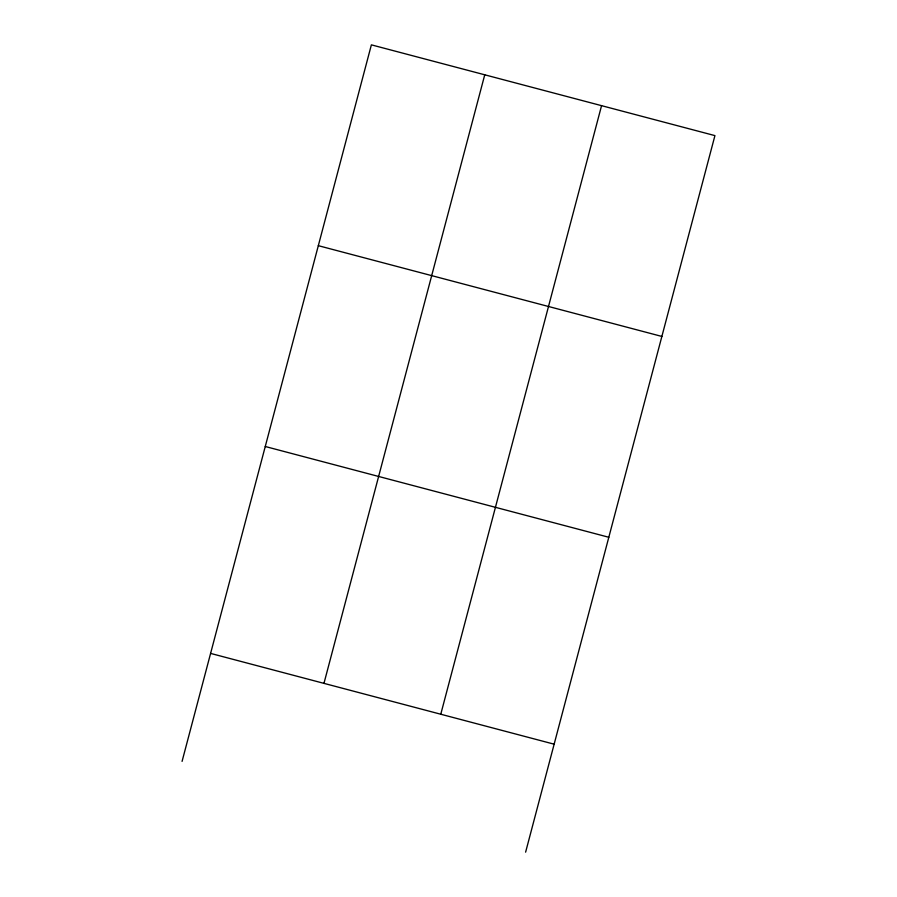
<?xml version="1.0" encoding="UTF-8"?>
<svg xmlns="http://www.w3.org/2000/svg" width="897" height="897" viewBox="0 0 897 897"><rect width="100%" height="100%" fill="white"/><g stroke="black" fill="none" stroke-linecap="round" stroke-linejoin="round"><path stroke-width="1.35" d="M182.069 761.385L371.38 44.85L714.931 135.615L525.62 852.15M323.963 683.368L484.75 74.799M440.775 714.225L601.562 105.667M318.323 245.677L661.874 336.442M265.265 446.504L608.805 537.269M210.593 653.408L554.144 744.185"/></g></svg>
